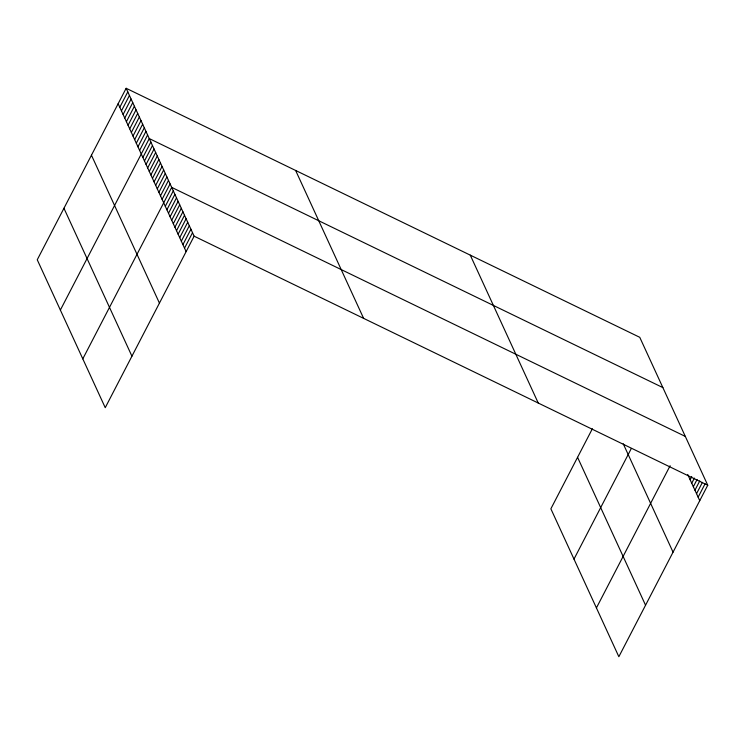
<?xml version="1.0" encoding="UTF-8"?>
<svg xmlns="http://www.w3.org/2000/svg" width="745" height="745" viewBox="0 0 745 745"><rect width="100%" height="100%" fill="white"/><g stroke="black" fill="none" stroke-linecap="round" stroke-linejoin="round"><path stroke-width="1.12" d="M126.147 88.282L37.25 259.772L105.241 407.683L194.128 236.184L126.147 88.282L639.759 337.317L707.75 485.228L618.853 656.718L550.872 508.816L592.377 428.738M119.796 107.299L127.795 91.868M121.444 110.893L129.444 95.462M123.102 114.488L131.101 99.057M124.75 118.082L132.75 102.652M126.399 121.668L134.398 106.237M128.056 125.262L136.046 109.832M129.704 128.857L137.704 113.426M131.353 132.442L139.352 117.012M133.001 136.037L141.001 120.606M134.659 139.632L142.658 124.201M136.307 143.226L144.306 127.795M137.955 146.812L145.955 131.381M139.613 150.406L147.603 134.975M60.364 310.06L149.261 138.57L662.882 387.605M142.863 157.484L150.863 142.053M144.465 160.976L152.464 145.545M146.067 164.459L154.066 149.028M147.668 167.942L155.668 152.511M149.27 171.434L157.269 156.003M150.872 174.917L158.871 159.486M152.474 178.4L160.473 162.969M154.085 181.892L162.075 166.461M155.686 185.375L163.686 169.944M157.288 188.867L165.288 173.436M158.89 192.35L166.889 176.919M160.492 195.833L168.491 180.402M162.093 199.325L170.093 183.894M82.797 358.867L171.695 187.377L685.316 436.421M165.297 206.3L173.296 190.869M166.899 209.783L174.898 194.352M168.5 213.266L176.5 197.835M170.102 216.758L178.102 201.327M171.713 220.241L179.703 204.81M173.315 223.724L181.305 208.293M174.917 227.216L182.916 211.785M176.518 230.699L184.518 215.268M178.12 234.191L186.12 218.76M179.722 237.674L187.721 222.243M181.324 241.156L189.323 225.726M182.925 244.649L190.925 229.218M184.527 248.132L192.527 232.701M573.985 559.104L631.266 448.592M596.419 607.911L670.128 465.718M690.14 479.743L691.732 476.651M691.742 483.226L694.405 478.085M693.344 486.709L697.078 479.51M694.945 490.201L699.741 480.944M696.547 493.684L702.414 482.369M698.149 497.176L705.077 483.803M194.128 236.184L707.75 485.228M687.728 474.509L699.751 500.659M623.23 443.759L673.052 552.157M577.561 457.309L645.552 605.219M470.272 255.135L538.253 403.045M295.635 170.465L363.625 318.376M118.148 103.713L186.129 251.614M91.449 155.211L159.439 303.122M63.949 208.274L131.93 356.185"/></g></svg>
